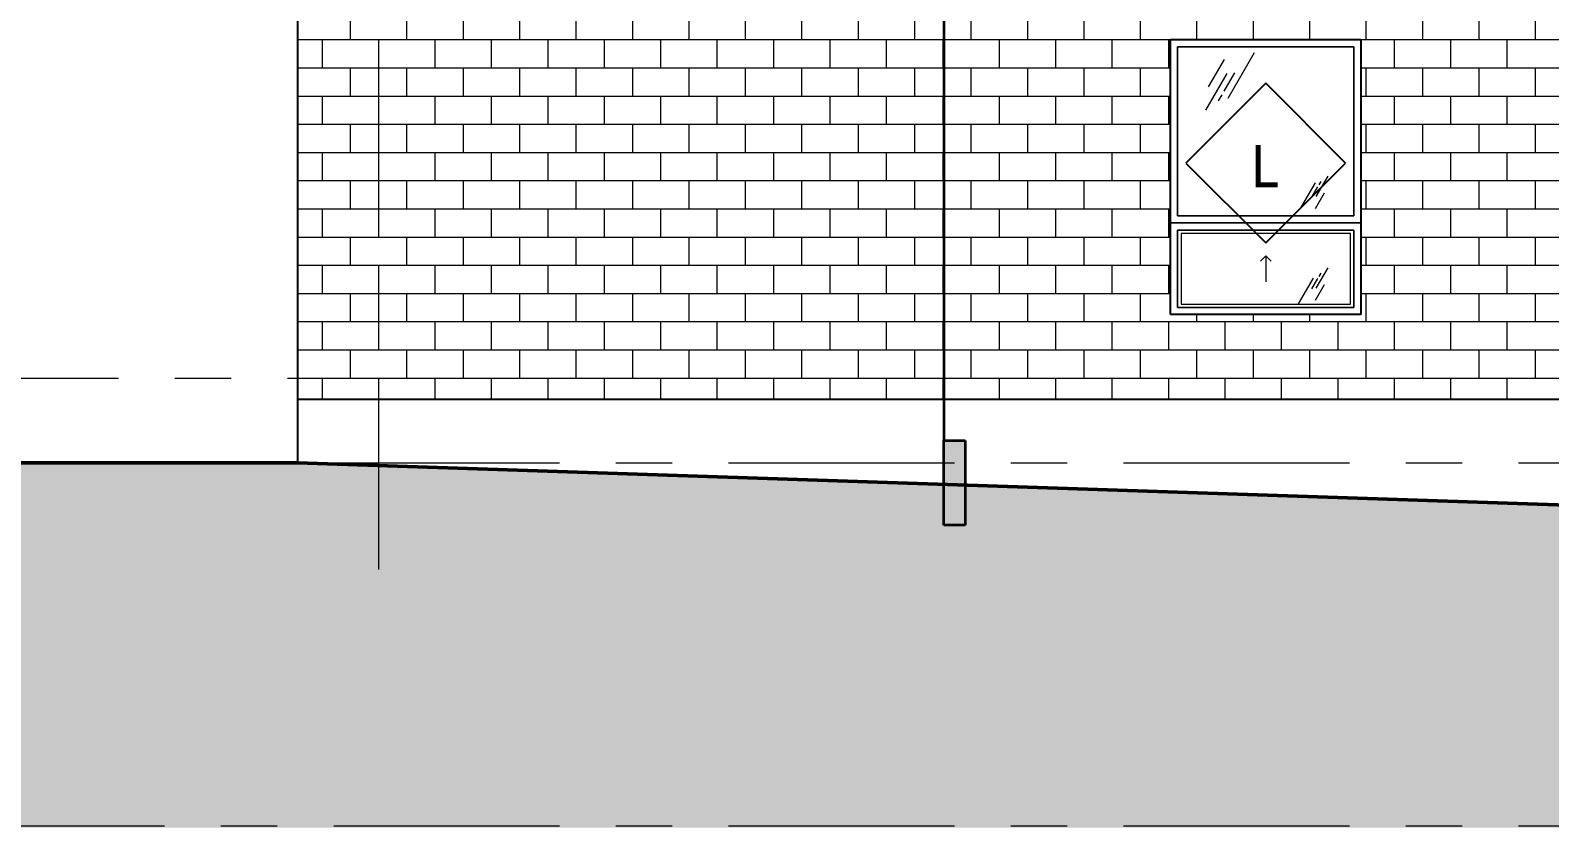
# Model space of a CAD drawing. Header units: inches. Extents: x 6 to 15224, y -733 to 6300.
# Drawn here: x 13509.5 to 13940.3, y 4981.5 to 5207.6 of the extents above; entities that cross this region are included whole.
import ezdxf

# ---------------------------------------------------------------- set-up
doc = ezdxf.new("R2010")
doc.units = ezdxf.units.IN
doc.header["$MEASUREMENT"] = 0
for name, pattern in [('Center 1_2_', [112, 64, -16, 16, -16]), ('Center 3_8_', [96, 48, -16, 16, -16]), ('Hidden 3_16_', [36, 24, -12])]:
    doc.linetypes.add(name, pattern=pattern)
for name, color, linetype, lineweight in [('A-DETL', 90, 'Continuous', 13), ('A-DETL-GENF', 92, 'Continuous', 13), ('A-FLOR-LEVL', 51, 'Continuous', 13), ('A-GLAZ', 151, 'Continuous', 25), ('A-GLAZ-IDEN', 152, 'Continuous', 25), ('A-GLAZ-SILL', 1, 'Continuous', 18), ('A-WALL', 113, 'Continuous', 25), ('A-WALL-PATT', 111, 'Continuous', 25), ('G-ANNO-SYMB', 111, 'Continuous', 13), ('I-WALL', 2, 'Continuous', 25), ('S-GRID', 1, 'Continuous', 13)]:
    doc.layers.add(name, color=color, linetype=linetype, lineweight=lineweight)
doc.styles.add('Open Sans_5', font='OpenSans-Regular.ttf', dxfattribs={"height": 12})

# ---------------------------------------------------------------- blocks, each defined once
blk = doc.blocks.new('1-2 WD Adaptive - 4_-6_x6_-6_-V203-SOUTH ELEVATION')
at = {"layer": 'A-GLAZ', "lineweight": 13}
h = blk.add_hatch(dxfattribs=at)
h.set_pattern_fill('FP_458', color=256, style=0, pattern_type=2)
h.set_pattern_definition([(59.808, (-989.064, 5192.806), (144.0017, 239.99866), [9, -754.581]), (59.808, (-989.798, 5186.193), (144.0017, 239.99866), [12, -751.581]), (59.808, (-984.613, 5191.623), (144.0017, 239.99866), [6, -757.581]), (59.808, (-986.201, 5188.844), (144.0017, 239.99866), [2, -761.581]), (59.808, (-983.507, 5189.598), (144.0017, 239.99866), [15, -748.581]), (59.808, (-958.089, 5159.404), (144.0017, 239.99866), [5.063, -758.519]), (59.808, (-958.53, 5161.668), (144.0017, 239.99866), [6.75, -756.831]), (59.808, (-959.739, 5161.525), (144.0017, 239.99866), [3.375, -760.206]), (59.808, (-957.708, 5165.029), (144.0017, 239.99866), [1.125, -762.456]), (59.808, (-962.922, 5158.297), (144.0017, 239.99866), [8.437, -755.144])])
h.paths.add_polyline_path([(-973.56, 5155), (-971.56, 5155), (-971.56, 5203), (-1021.56, 5203), (-1021.56, 5155)])
at = {"layer": 'A-GLAZ-SILL', "lineweight": 13}
h = blk.add_hatch(dxfattribs=at)
h.set_pattern_fill('FP_457', color=256, style=0, pattern_type=2)
h.set_pattern_definition([(59.808, (-989.064, 5166.806), (144.0017, 239.99866), [9, -754.581]), (59.808, (-989.798, 5160.193), (144.0017, 239.99866), [12, -751.581]), (59.808, (-984.613, 5165.623), (144.0017, 239.99866), [6, -757.581]), (59.808, (-986.201, 5162.844), (144.0017, 239.99866), [2, -761.581]), (59.808, (-983.507, 5163.598), (144.0017, 239.99866), [15, -748.581]), (59.808, (-958.089, 5133.404), (144.0017, 239.99866), [5.063, -758.519]), (59.808, (-958.53, 5135.668), (144.0017, 239.99866), [6.75, -756.831]), (59.808, (-959.739, 5135.525), (144.0017, 239.99866), [3.375, -760.206]), (59.808, (-957.708, 5139.029), (144.0017, 239.99866), [1.125, -762.456]), (59.808, (-962.922, 5132.297), (144.0017, 239.99866), [8.438, -755.144])])
h.paths.add_polyline_path([(-1000.56, 5130), (-972.56, 5130), (-972.56, 5150), (-1020.56, 5150), (-1020.56, 5130)])
at = {"layer": 'A-GLAZ', "lineweight": 13}
for p, q in [((-1023.56, 5205), (-969.56, 5205)), ((-1023.56, 5127), (-1023.56, 5205)), ((-969.56, 5205), (-969.56, 5127)), ((-971.56, 5203), (-1021.56, 5203)), ((-1021.56, 5203), (-1021.56, 5155)), ((-971.56, 5155), (-971.56, 5203)), ((-1023.56, 5153), (-969.56, 5153)), ((-969.56, 5153), (-1023.56, 5153)), ((-1021.56, 5155), (-971.56, 5155)), ((-971.56, 5151), (-1021.56, 5151)), ((-1021.56, 5151), (-1021.56, 5129)), ((-971.56, 5129), (-971.56, 5151)), ((-969.56, 5127), (-1023.56, 5127)), ((-1021.56, 5129), (-971.56, 5129))]:
    blk.add_line(p, q, dxfattribs=at)
at = {"layer": 'A-GLAZ', "linetype": 'Hidden 3_16_', "lineweight": 13}
for q in [(-998.06, 5142.17), (-995.06, 5142.17), (-996.56, 5136.33)]:
    blk.add_line((-996.56, 5143.67), q, dxfattribs=at)
at = {"layer": 'A-GLAZ-SILL'}
for p, q in [((-1021.56, 5203), (-971.56, 5203)), ((-1021.56, 5155), (-1021.56, 5203)), ((-971.56, 5203), (-1021.56, 5203)), ((-1021.56, 5203), (-1021.56, 5155)), ((-971.56, 5203), (-971.56, 5155)), ((-971.56, 5155), (-971.56, 5203)), ((-971.56, 5155), (-1021.56, 5155)), ((-1021.56, 5155), (-971.56, 5155)), ((-1021.56, 5151), (-971.56, 5151)), ((-1021.56, 5129), (-1021.56, 5151)), ((-971.56, 5151), (-1021.56, 5151)), ((-1021.56, 5151), (-1021.56, 5129)), ((-972.56, 5150), (-1020.56, 5150)), ((-1020.56, 5150), (-1020.56, 5130)), ((-972.56, 5130), (-972.56, 5150)), ((-971.56, 5151), (-971.56, 5129)), ((-971.56, 5129), (-971.56, 5151)), ((-971.56, 5129), (-1021.56, 5129)), ((-1021.56, 5129), (-971.56, 5129)), ((-1020.56, 5130), (-972.56, 5130))]:
    blk.add_line(p, q, dxfattribs=at)
blk = doc.blocks.new('TAG Window-AM - Standard-51685-SOUTH ELEVATION')
at = {"layer": 'A-GLAZ-IDEN'}
for p, q in [((-1299.06, 5944.13), (-1321.69, 5921.5)), ((-1276.43, 5921.5), (-1299.06, 5944.13)), ((-1321.69, 5921.5), (-1299.06, 5898.87)), ((-1299.06, 5898.87), (-1276.43, 5921.5))]:
    blk.add_line(p, q, dxfattribs=at)
blk = doc.blocks.new('Section - Rec_Horizontal_3_16_ x 3_64_-800513-SOUTH ELEVATION')
at = {"layer": 'G-ANNO-SYMB'}
blk.add_hatch(color=256, dxfattribs=at).paths.add_polyline_path([(-1081.81, 5091.27), (-1087.81, 5091.27), (-1087.81, 5067.27), (-1081.81, 5067.27)])
at = {"layer": 'G-ANNO-SYMB', "lineweight": 35}
for p, q in [((-1087.81, 5067.27), (-1087.81, 5091.27)), ((-1087.81, 5091.27), (-1081.81, 5091.27)), ((-1081.81, 5091.27), (-1081.81, 5067.27)), ((-1081.81, 5067.27), (-1087.81, 5067.27))]:
    blk.add_line(p, q, dxfattribs=at)

msp = doc.modelspace()

# ---------------------------------------------------------------- hatches: boundary and pattern name
at = {"layer": 'A-DETL-GENF'}
msp.add_hatch(color=29, dxfattribs=at).paths.add_polyline_path([(15056.81008358, 4981.48573334), (15102.01292671, 4981.48573334), (15102.01292671, 5052), (14568.29213786, 5052), (13585.29213785, 5085), (13388.47692671, 5085), (13388.47692671, 4981.48573334), (14887.82092671, 4981.48573334)])
at = {"layer": 'A-WALL-PATT', "lineweight": 13}
h = msp.add_hatch(dxfattribs=at)
h.set_pattern_fill('FP_386', color=256, style=0, pattern_type=2)
h.set_pattern_definition([(0, (14560.292, 5109), (0, 8), []), (90, (14560.292, 5109), (-8, 8), [8, -8])])
h.paths.add_polyline_path([(14560.66713785, 5052.2559766), (14560.66713785, 5210.25), (14057.29213785, 5210.25), (14057.29213785, 5221), (14056.29213785, 5221), (14056.29213785, 5210.25), (13936.29213785, 5210.25), (13936.29213785, 5221), (13935.29213785, 5221), (13935.29213785, 5210.25), (13585.29213785, 5210.25), (13585.29213785, 5103), (14053.66713785, 5103), (14053.66713785, 5101), (14058.66713785, 5101), (14058.66713785, 5069.10846897), (14556.66993049, 5052.39016566)])
h.paths.add_polyline_path([(13886.79213785, 5127), (13832.79213785, 5127), (13832.79213785, 5205), (13886.79213785, 5205), (13886.79213785, 5155.87240001)])

# ---------------------------------------------------------------- linework, layer by layer
at = {"layer": 'A-DETL', "lineweight": 50}
for p, q in [((13585.29213785, 5085), (13388.47692671, 5085)), ((14568.29213786, 5052), (13585.29213785, 5085))]:
    msp.add_line(p, q, dxfattribs=at)
at = {"layer": 'A-FLOR-LEVL', "linetype": 'Center 1_2_'}
for p, q in [((13358.45406039, 5109), (15204.04750887, 5109)), ((13259.51248277, 5085), (15140.36071592, 5085)), ((13259.51248277, 4982), (15204.04750887, 4982))]:
    msp.add_line(p, q, dxfattribs=at)
at = {"layer": 'A-WALL'}
for p, q in [((13585.29213785, 5210.25), (13585.29213785, 5103)), ((13832.79213785, 5127), (13832.79213785, 5205)), ((13832.79213785, 5205), (13886.79213785, 5205)), ((13886.79213785, 5205), (13886.79213785, 5127)), ((13886.79213785, 5127), (13832.79213785, 5127)), ((13585.29213785, 5103), (14053.66713785, 5103))]:
    msp.add_line(p, q, dxfattribs=at)
at = {"layer": 'G-ANNO-SYMB', "lineweight": 35}
msp.add_line((13768.54213786, 5225.50603409), (13768.54213786, 5091.26676565), dxfattribs=at)
at = {"layer": 'I-WALL'}
msp.add_line((13585.29213785, 5103), (13585.29213785, 5085), dxfattribs=at)
at = {"layer": 'S-GRID', "linetype": 'Center 3_8_'}
msp.add_line((13608.29213785, 5054.68743403), (13608.29213785, 6219.06052942), dxfattribs=at)

# ---------------------------------------------------------------- block references
at = {"layer": 'A-GLAZ'}
msp.add_blockref('1-2 WD Adaptive - 4_-6_x6_-6_-V203-SOUTH ELEVATION', (14856.35291464, 0), dxfattribs=at)
at = {"layer": 'A-GLAZ-IDEN'}
msp.add_blockref('TAG Window-AM - Standard-51685-SOUTH ELEVATION', (15158.85291464, -751.5), dxfattribs=at)
at = {"layer": 'G-ANNO-SYMB', "lineweight": 35}
msp.add_blockref('Section - Rec_Horizontal_3_16_ x 3_64_-800513-SOUTH ELEVATION', (14856.35291464, 0), dxfattribs=at)

# ---------------------------------------------------------------- texts
at = {"layer": 'A-GLAZ-IDEN', "lineweight": 13, "insert": (13855.40895631, 5175.13131631), "char_height": 12, "width": 10.504, "attachment_point": 1, "style": 'Open Sans_5'}
msp.add_mtext('L', dxfattribs=at)

doc.saveas('drawing.dxf')
